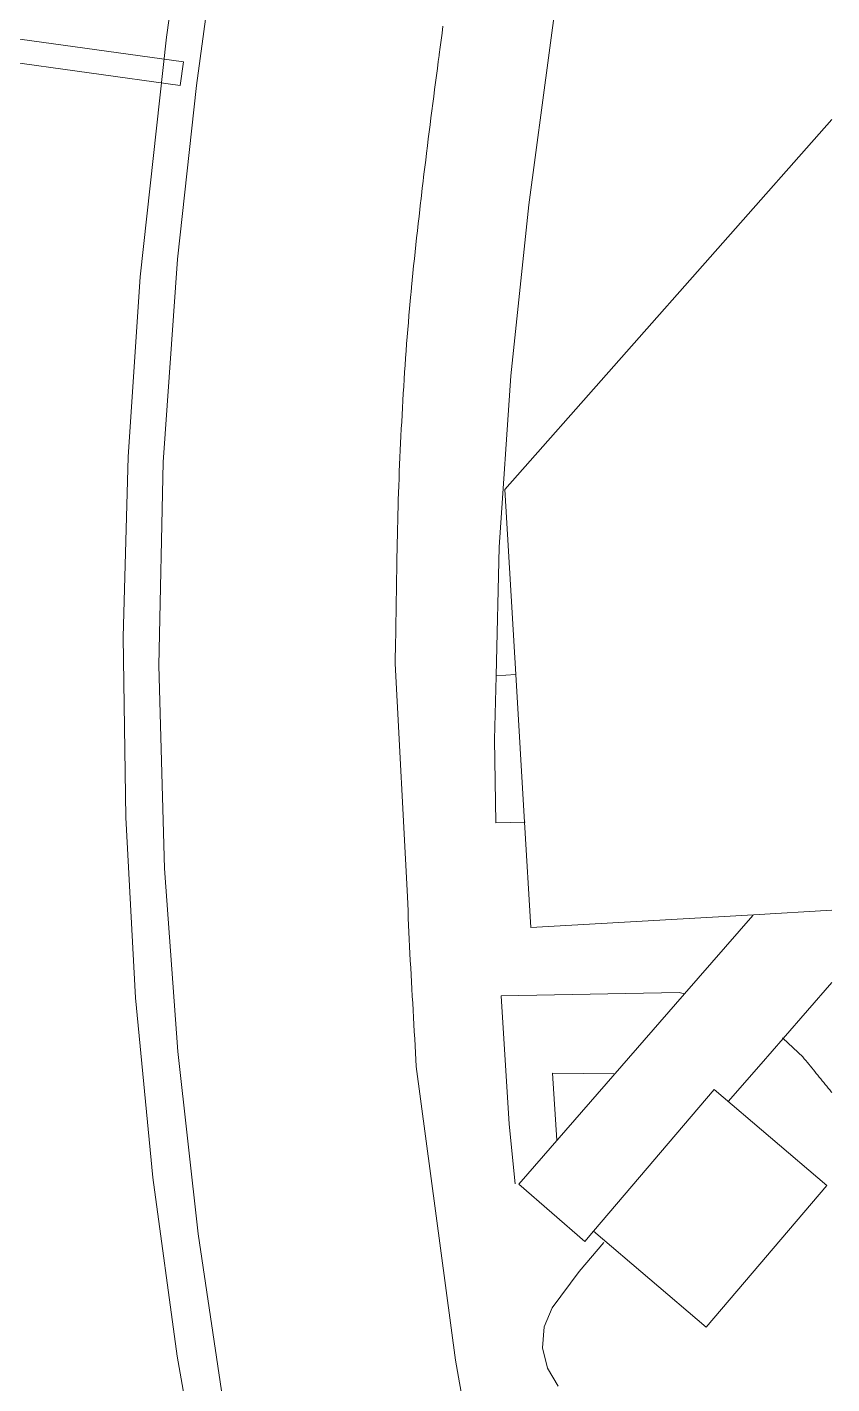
# Model space of a CAD drawing. Header units: millimetres. Extents: x 834681283 to 835686922, y 817551134 to 819407044.
# Drawn here: x 835652925 to 835686922, y 818105933 to 818163208 of the extents above; entities that cross this region are included whole.
import ezdxf
from ezdxf.xclip import XClip

# ---------------------------------------------------------------- set-up
doc = ezdxf.new("R2010")
doc.units = ezdxf.units.MM
doc.header["$LTSCALE"] = 1200
doc.header["$MEASUREMENT"] = 0
doc.header["$XCLIPFRAME"] = 0
doc.linetypes.add('12027_SITE$0$HIDDENX2', pattern=[0.75, 0.5, -0.25])
doc.layers.add('12027_SITE$0$00_Base_Plan', color=8, linetype='Continuous', lineweight=18)

# ---------------------------------------------------------------- blocks, each defined once
blk = doc.blocks.new('12027_SITE')
at = {"layer": '12027_SITE$0$00_Base_Plan', "linetype": 'Continuous', "flags": 128}
for points in [[(835387.05681, 818215.48412), (835383.14808, 818215.25217), (835381.02203, 818181.91233), (835379.72439, 818161.11409), (835371.87225, 818160.6209), (835369.86272, 818147.81185), (835368.13303, 818134.97181), (835367.38321, 818127.75179), (835366.89338, 818120.51178), (835366.75294, 818115.0763), (835366.75282, 818115.07177)], [(835366.14237, 818079.99333), (835365.04336, 818086.19433), (835363.38032, 818098.58832), (835363.35032, 818099.16332), (835363.33432, 818099.46332), (835363.31732, 818099.76232), (835363.30032, 818100.06232), (835363.28332, 818100.36232), (835363.26632, 818100.66232), (835363.24932, 818100.96232), (835363.23232, 818101.26132), (835363.21532, 818101.56132), (835363.19831, 818101.86132), (835363.18131, 818102.16132), (835363.16431, 818102.46132), (835363.14831, 818102.76032), (835363.13231, 818103.06032), (835363.11631, 818103.36032), (835363.10131, 818103.65932), (835363.08731, 818103.95932), (835363.07331, 818104.25832), (835363.06031, 818104.55832), (835363.04731, 818104.85732), (835363.03631, 818105.15632), (835363.02531, 818105.45532), (835363.0153, 818105.75532), (835362.49328, 818115.60232), (835362.49928, 818115.90732), (835362.50528, 818116.20732), (835362.51128, 818116.50732), (835362.51628, 818116.80732), (835362.52128, 818117.10732), (835362.52627, 818117.40732), (835362.53127, 818117.70732), (835362.53527, 818118.00732), (835362.54027, 818118.30732), (835362.54427, 818118.60732), (835362.54927, 818118.90732), (835362.55327, 818119.20732), (835362.55827, 818119.50732), (835362.56327, 818119.80732), (835362.56827, 818120.10732), (835362.57427, 818120.40732), (835362.58027, 818120.70732), (835362.58626, 818121.00732), (835362.59326, 818121.30732), (835362.60026, 818121.60632), (835362.60826, 818121.90632), (835362.61626, 818122.20632), (835362.62526, 818122.50632), (835362.63526, 818122.80632), (835362.64526, 818123.10632), (835362.65626, 818123.40532), (835362.66826, 818123.70532), (835362.68126, 818124.00532), (835362.69526, 818124.30432), (835362.70926, 818124.60432), (835362.72325, 818124.90432), (835362.73725, 818125.20332), (835362.75325, 818125.50332), (835362.76825, 818125.80332), (835362.78425, 818126.10232), (835362.80125, 818126.40232), (835362.81825, 818126.70232), (835362.83625, 818127.00132), (835362.85425, 818127.30132), (835362.87325, 818127.60032), (835362.89325, 818127.90032), (835362.91325, 818128.19932), (835362.93425, 818128.49832), (835362.95624, 818128.79832), (835362.97824, 818129.09732), (835363.00124, 818129.39632), (835363.02524, 818129.69532), (835363.04924, 818129.99432), (835363.07424, 818130.29332), (835363.10124, 818130.59232), (835363.12724, 818130.89132), (835363.15524, 818131.18932), (835363.16424, 818131.28332), (835363.18424, 818131.48832), (835363.21324, 818131.78632), (835363.24324, 818132.08532), (835363.27324, 818132.38332), (835363.30423, 818132.68132), (835363.33623, 818132.98032), (835363.36823, 818133.27832), (835363.40023, 818133.57632), (835363.43323, 818133.87432), (835363.46623, 818134.17332), (835363.50023, 818134.47132), (835363.53423, 818134.76932), (835363.56823, 818135.06732), (835363.57423, 818135.12032), (835363.60323, 818135.36532), (835363.63823, 818135.66332), (835363.67423, 818135.96132), (835363.69423, 818136.13032), (835363.70923, 818136.25932), (835363.74622, 818136.55632), (835363.78222, 818136.85432), (835363.81922, 818137.15232), (835363.85622, 818137.45032), (835363.89322, 818137.74832), (835363.93122, 818138.04532), (835363.96822, 818138.34332), (835364.00622, 818138.64132), (835364.04422, 818138.93832), (835364.08322, 818139.23632), (835364.12122, 818139.53332), (835364.16022, 818139.83132), (835364.19822, 818140.12932), (835364.23721, 818140.42632), (835364.27621, 818140.72433), (835364.31521, 818141.02133), (835364.34821, 818141.26833), (835364.35521, 818141.31833), (835364.39421, 818141.61633), (835364.43321, 818141.91333), (835364.47321, 818142.21133), (835364.51321, 818142.50833)], [(835366.14237, 818079.99333), (835365.04336, 818086.19433), (835363.38032, 818098.58832), (835363.35032, 818099.16332), (835363.33432, 818099.46332), (835363.31732, 818099.76232), (835363.30032, 818100.06232), (835363.28332, 818100.36232), (835363.26632, 818100.66232), (835363.24932, 818100.96232), (835363.23232, 818101.26132), (835363.21532, 818101.56132), (835363.19831, 818101.86132), (835363.18131, 818102.16132), (835363.16431, 818102.46132), (835363.14831, 818102.76032), (835363.13231, 818103.06032), (835363.11631, 818103.36032), (835363.10131, 818103.65932), (835363.08731, 818103.95932), (835363.07331, 818104.25832), (835363.06031, 818104.55832), (835363.04731, 818104.85732), (835363.03631, 818105.15632), (835363.02531, 818105.45532), (835363.0153, 818105.75532), (835362.49328, 818115.60232), (835362.49928, 818115.90732), (835362.50528, 818116.20732), (835362.51128, 818116.50732), (835362.51628, 818116.80732), (835362.52128, 818117.10732), (835362.52627, 818117.40732), (835362.53127, 818117.70732), (835362.53527, 818118.00732), (835362.54027, 818118.30732), (835362.54427, 818118.60732), (835362.54927, 818118.90732), (835362.55327, 818119.20732), (835362.55827, 818119.50732), (835362.56327, 818119.80732), (835362.56827, 818120.10732), (835362.57427, 818120.40732), (835362.58027, 818120.70732), (835362.58626, 818121.00732), (835362.59326, 818121.30732), (835362.60026, 818121.60632), (835362.60826, 818121.90632), (835362.61626, 818122.20632), (835362.62526, 818122.50632), (835362.63526, 818122.80632), (835362.64526, 818123.10632), (835362.65626, 818123.40532), (835362.66826, 818123.70532), (835362.68126, 818124.00532), (835362.69526, 818124.30432), (835362.70926, 818124.60432), (835362.72325, 818124.90432), (835362.73725, 818125.20332), (835362.75325, 818125.50332), (835362.76825, 818125.80332), (835362.78425, 818126.10232), (835362.80125, 818126.40232), (835362.81825, 818126.70232), (835362.83625, 818127.00132), (835362.85425, 818127.30132), (835362.87325, 818127.60032), (835362.89325, 818127.90032), (835362.91325, 818128.19932), (835362.93425, 818128.49832), (835362.95624, 818128.79832), (835362.97824, 818129.09732), (835363.00124, 818129.39632), (835363.02524, 818129.69532), (835363.04924, 818129.99432), (835363.07424, 818130.29332), (835363.10124, 818130.59232), (835363.12724, 818130.89132), (835363.15524, 818131.18932), (835363.16424, 818131.28332), (835363.18424, 818131.48832), (835363.21324, 818131.78632), (835363.24324, 818132.08532), (835363.27324, 818132.38332), (835363.30423, 818132.68132), (835363.33623, 818132.98032), (835363.36823, 818133.27832), (835363.40023, 818133.57632), (835363.43323, 818133.87432), (835363.46623, 818134.17332), (835363.50023, 818134.47132), (835363.53423, 818134.76932), (835363.56823, 818135.06732), (835363.57423, 818135.12032), (835363.60323, 818135.36532), (835363.63823, 818135.66332), (835363.67423, 818135.96132), (835363.69423, 818136.13032), (835363.70923, 818136.25932), (835363.74622, 818136.55632), (835363.78222, 818136.85432), (835363.81922, 818137.15232), (835363.85622, 818137.45032), (835363.89322, 818137.74832), (835363.93122, 818138.04532), (835363.96822, 818138.34332), (835364.00622, 818138.64132), (835364.04422, 818138.93832), (835364.08322, 818139.23632), (835364.12122, 818139.53332), (835364.16022, 818139.83132), (835364.19822, 818140.12932), (835364.23721, 818140.42632), (835364.27621, 818140.72433), (835364.31521, 818141.02133), (835364.34821, 818141.26833), (835364.35521, 818141.31833), (835364.39421, 818141.61633), (835364.43321, 818141.91333), (835364.47321, 818142.21133), (835364.51321, 818142.50833)], [(835354.61037, 818078.8573), (835353.27935, 818086.3583), (835352.25234, 818093.90729), (835351.53032, 818101.49129), (835351.1153, 818109.09829), (835351.00828, 818116.71529), (835351.20826, 818124.33129), (835351.71624, 818131.93229), (835352.83921, 818142.0393), (835353.5342, 818147.0763)], [(835354.83626, 818145.4113), (835354.09522, 818140.0033), (835353.29823, 818132.6723), (835352.69726, 818124.1083), (835352.51428, 818115.52429), (835352.7503, 818106.9423), (835353.31732, 818099.2183), (835354.17134, 818091.5203), (835355.31236, 818083.8593), (835360.86344, 818053.40332)], [(835395.73421, 818134.29822), (835397.45122, 818132.7892), (835398.35858, 818117.47817), (835386.73313, 818104.32698), (835385.58397, 818105.31549), (835385.42596, 818105.45141), (835383.7937, 818105.3566), (835383.75271, 818105.35422), (835377.62945, 818104.99857), (835368.22521, 818104.45236), (835367.96205, 818108.89742), (835367.59246, 818115.14029), (835367.13052, 818122.94307), (835385.59584, 818143.83581)], [(835367.98076, 818108.89773), (835367.96205, 818108.89742), (835366.73987, 818108.87673), (835366.68358, 818112.39177), (835366.75282, 818115.07177)], [(835366.75282, 818115.07177), (835366.75294, 818115.0763), (835367.57011, 818115.13858)], [(835366.75282, 818115.07177), (835366.75294, 818115.0763), (835367.57011, 818115.13858)], [(835383.74146, 818105.34132), (835378.88651, 818099.77314), (835377.94793, 818098.69668)], [(835377.5996, 818104.96433), (835374.71961, 818101.66125), (835367.71604, 818093.6288)], [(835377.61863, 818104.98616), (835377.5996, 818104.96433)], [(835377.61863, 818104.98616), (835377.5996, 818104.96433)], [(835366.97589, 818101.57968), (835374.49684, 818101.70696), (835374.71961, 818101.66125), (835374.73671, 818101.65774)], [(835366.97589, 818101.57968), (835367.30397, 818096.15179), (835367.56608, 818093.63114)], [(835378.85689, 818099.80107), (835378.88689, 818099.77307), (835379.7109, 818098.99409), (835379.77591, 818098.91809), (835379.84091, 818098.84209), (835379.90491, 818098.76509), (835379.96891, 818098.68809), (835380.03291, 818098.6101), (835380.09592, 818098.5331), (835380.15892, 818098.4551), (835380.22192, 818098.3771), (835380.28492, 818098.2991), (835380.34792, 818098.2211), (835380.41093, 818098.14211), (835380.47393, 818098.06411), (835380.53593, 818097.98611), (835380.59893, 818097.90811), (835380.66293, 818097.83011), (835380.72593, 818097.75311), (835380.78994, 818097.67511), (835380.85294, 818097.59812), (835380.91794, 818097.52112), (835380.98194, 818097.44512)], [(835371.72596, 818098.27812), (835369.13492, 818098.31283), (835369.32365, 818095.47571)], [(835377.94793, 818098.69668), (835376.56289, 818097.10817)], [(835370.87108, 818091.63187), (835375.96794, 818097.615), (835380.72566, 818093.56203), (835375.62881, 818087.5789), (835370.87108, 818091.63187)], [(835367.71604, 818093.6288), (835370.4991, 818091.20221)], [(835370.4991, 818091.20221), (835370.87108, 818091.63187)], [(835369.37424, 818085.09684), (835368.92422, 818085.85983), (835368.7142, 818086.71482), (835368.78318, 818087.59282), (835369.12416, 818088.40483), (835370.26313, 818089.93486), (835371.3141, 818091.15888)]]:
    blk.add_lwpolyline(points, dxfattribs=at)
at = {"layer": '12027_SITE$0$00_Base_Plan', "linetype": '12027_SITE$0$HIDDENX2'}
blk.add_lwpolyline([(835353.4132, 818140.00701), (835329.86413, 818143.25622), (835330.00081, 818144.24684), (835353.54988, 818140.99762)], close=True, dxfattribs=at)

msp = doc.modelspace()

# ---------------------------------------------------------------- block references
ref = msp.add_blockref('12027_SITE', (305980.4, 20741.3), dxfattribs=dict(xscale=1000, yscale=1000, zscale=1000))
XClip(ref).set_block_clipping_path([(835171.4179906907, 818003.0079180738), (835380.9419443216, 818241.1415228392)])

doc.saveas('drawing.dxf')
